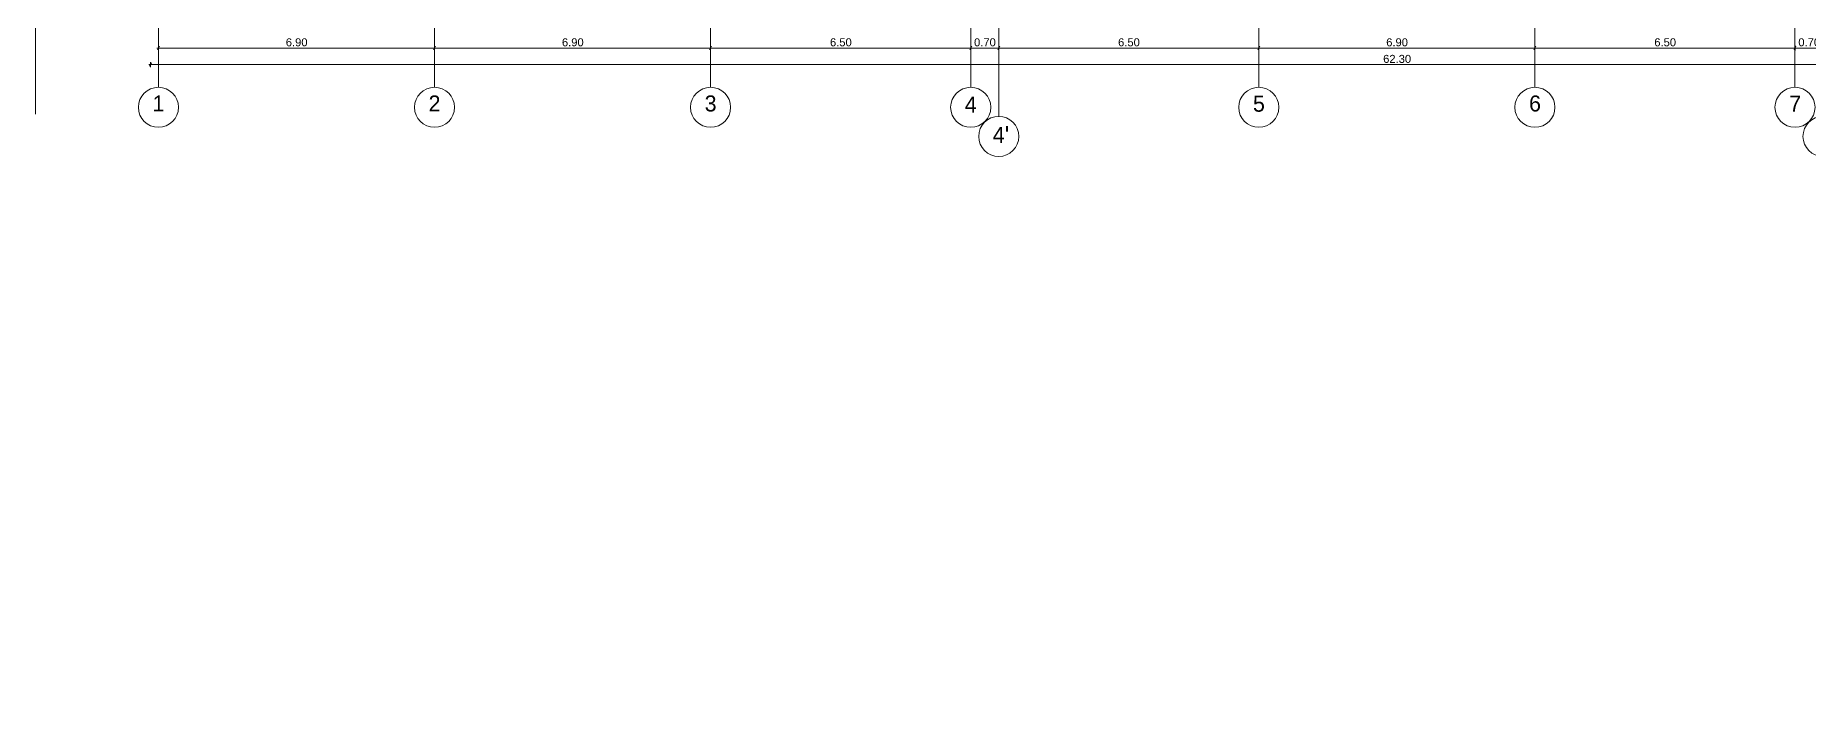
# Model space of a CAD drawing. Header units: millimetres. Extents: x 475206255 to 476720147, y 4620882299 to 4621447368.
# Drawn here: x 475453838 to 475498150, y 4621021188 to 4621038253 of the extents above; entities that cross this region are included whole.
import ezdxf

# ---------------------------------------------------------------- set-up
doc = ezdxf.new("R2010")
doc.units = ezdxf.units.MM
doc.header["$MEASUREMENT"] = 0
for name, color, linetype, lineweight in [('a-iataki_Pen_No__5_Pen_No__5_Pen_No__142', 142, 'Continuous', 0), ('New_Structural - Bearing_Pen_No__1', 1, 'Continuous', 0), ('zoma_Pen_No__142', 142, 'Continuous', 0), ('zoma_Pen_No__5_Pen_No__5_Pen_No__142', 142, 'Continuous', 0)]:
    doc.layers.add(name, color=color, linetype=linetype, lineweight=lineweight)
doc.layers.add('zoma', color=7, linetype='Continuous')
doc.styles.add('GENERATED_STYLE_2', font='arial.ttf')
doc.styles.add('GENERATED_STYLE_4', font='ACADMTAV.TTF')
doc.dimstyles.new('GENERATED_STYLE__3', dxfattribs={"dimtxt": 200, "dimasz": 64.421331, "dimexe": 0.18, "dimexo": 3, "dimgap": 0, "dimtad": 1, "dimtih": 1, "dimtoh": 1, "dimlfac": 0.001, "dimzin": 0, "dimdsep": 46, "dimtxsty": 'GENERATED_STYLE_2', "dimblk": 'ARROWHEAD_2', "dimblk1": 'ARROWHEAD_2', "dimblk2": 'ARROWHEAD_2', "dimcen": 0.09, "dimclrd": 142, "dimclre": 142, "dimclrt": 142, "dimadec": 0, "dimazin": 0, "dimtfac": 1, "dimtdec": 4, "dimtmove": 0, "dimatfit": 3, "dimfxl": 1, "dimtolj": 1, "dimtzin": 0, "dimarcsym": 0})

# ---------------------------------------------------------------- blocks, each defined once
blk = doc.blocks.new('*D1578', base_point=(475826096, 4621095193))
at = {"layer": 'zoma_Pen_No__142', "color": 142, "linetype": 'Continuous', "lineweight": 0, "transparency": 16777216}
for p, q in [((475456670, 4621037523), (475456712, 4621037523)), ((475456736, 4621037565), (475456687, 4621037480)), ((475456712, 4621037459), (475456712, 4621037586)), ((475456712, 4621037523), (475519012, 4621037523)), ((475518987, 4621037480), (475519036, 4621037565)), ((475519012, 4621037459), (475519012, 4621037586)), ((475519012, 4621037523), (475519053, 4621037523))]:
    blk.add_line(p, q, dxfattribs=at)
at = {"layer": 'zoma_Pen_No__142', "color": 142, "lineweight": 0, "transparency": 16777216, "insert": (475487519, 4621037563), "char_height": 200, "attachment_point": 7, "style": 'GENERATED_STYLE_2'}
blk.add_mtext('\\A1;{\\pql;\\fArial|b0|i0|c204|p0;\\W1.000000;62.30}', dxfattribs=at)
blk = doc.blocks.new('ARROWHEAD_2')
at = {"color": 0, "linetype": 'Continuous', "lineweight": 0}
for p, q in [((0, 0), (-1, 0)), ((-0.38, -0.66), (0.38, 0.66))]:
    blk.add_line(p, q, dxfattribs=at)
blk = doc.blocks.new('*D1602', base_point=(475826096, 4621095193))
at = {"layer": 'zoma_Pen_No__142', "color": 142, "linetype": 'Continuous', "lineweight": 0, "transparency": 16777216}
for p, q in [((475456870, 4621037938), (475456912, 4621037938)), ((475456936, 4621037981), (475456887, 4621037896)), ((475456912, 4621037875), (475456912, 4621038002)), ((475456912, 4621037938), (475463812, 4621037938)), ((475463836, 4621037981), (475463787, 4621037896)), ((475463812, 4621037875), (475463812, 4621038002))]:
    blk.add_line(p, q, dxfattribs=at)
at = {"layer": 'zoma_Pen_No__142', "color": 142, "lineweight": 0, "transparency": 16777216, "insert": (475460095, 4621037978), "char_height": 200, "attachment_point": 7, "style": 'GENERATED_STYLE_2'}
blk.add_mtext('\\A1;{\\pql;\\fArial|b0|i0|c204|p0;\\W1.000000;6.90}', dxfattribs=at)
blk = doc.blocks.new('*D1603', base_point=(475826096, 4621095193))
at = {"layer": 'zoma_Pen_No__142', "color": 142, "linetype": 'Continuous', "lineweight": 0, "transparency": 16777216}
for p, q in [((475463836, 4621037981), (475463787, 4621037896)), ((475463812, 4621037875), (475463812, 4621038002)), ((475463812, 4621037938), (475470712, 4621037938)), ((475470736, 4621037981), (475470687, 4621037896)), ((475470712, 4621037875), (475470712, 4621038002))]:
    blk.add_line(p, q, dxfattribs=at)
at = {"layer": 'zoma_Pen_No__142', "color": 142, "lineweight": 0, "transparency": 16777216, "insert": (475466995, 4621037978), "char_height": 200, "attachment_point": 7, "style": 'GENERATED_STYLE_2'}
blk.add_mtext('\\A1;{\\pql;\\fArial|b0|i0|c204|p0;\\W1.000000;6.90}', dxfattribs=at)
blk = doc.blocks.new('*D1604', base_point=(475826096, 4621095193))
at = {"layer": 'zoma_Pen_No__142', "color": 142, "linetype": 'Continuous', "lineweight": 0, "transparency": 16777216}
for p, q in [((475470736, 4621037981), (475470687, 4621037896)), ((475470712, 4621037875), (475470712, 4621038002)), ((475470712, 4621037938), (475477212, 4621037938)), ((475477236, 4621037981), (475477187, 4621037896)), ((475477212, 4621037875), (475477212, 4621038002))]:
    blk.add_line(p, q, dxfattribs=at)
at = {"layer": 'zoma_Pen_No__142', "color": 142, "lineweight": 0, "transparency": 16777216, "insert": (475473695, 4621037978), "char_height": 200, "attachment_point": 7, "style": 'GENERATED_STYLE_2'}
blk.add_mtext('\\A1;{\\pql;\\fArial|b0|i0|c204|p0;\\W1.000000;6.50}', dxfattribs=at)
blk = doc.blocks.new('*D1605', base_point=(475826096, 4621095193))
at = {"layer": 'zoma_Pen_No__142', "color": 142, "linetype": 'Continuous', "lineweight": 0, "transparency": 16777216}
for p, q in [((475477236, 4621037981), (475477187, 4621037896)), ((475477212, 4621037875), (475477212, 4621038002)), ((475477212, 4621037938), (475477912, 4621037938)), ((475477936, 4621037981), (475477887, 4621037896)), ((475477912, 4621037875), (475477912, 4621038002))]:
    blk.add_line(p, q, dxfattribs=at)
at = {"layer": 'zoma_Pen_No__142', "color": 142, "lineweight": 0, "transparency": 16777216, "insert": (475477295, 4621037978), "char_height": 200, "attachment_point": 7, "style": 'GENERATED_STYLE_2'}
blk.add_mtext('\\A1;{\\pql;\\fArial|b0|i0|c204|p0;\\W1.000000;0.70}', dxfattribs=at)
blk = doc.blocks.new('*D1606', base_point=(475826096, 4621095193))
at = {"layer": 'zoma_Pen_No__142', "color": 142, "linetype": 'Continuous', "lineweight": 0, "transparency": 16777216}
for p, q in [((475477936, 4621037981), (475477887, 4621037896)), ((475477912, 4621037875), (475477912, 4621038002)), ((475477912, 4621037938), (475484412, 4621037938)), ((475484436, 4621037981), (475484387, 4621037896)), ((475484412, 4621037875), (475484412, 4621038002))]:
    blk.add_line(p, q, dxfattribs=at)
at = {"layer": 'zoma_Pen_No__142', "color": 142, "lineweight": 0, "transparency": 16777216, "insert": (475480895, 4621037978), "char_height": 200, "attachment_point": 7, "style": 'GENERATED_STYLE_2'}
blk.add_mtext('\\A1;{\\pql;\\fArial|b0|i0|c204|p0;\\W1.000000;6.50}', dxfattribs=at)
blk = doc.blocks.new('*D1607', base_point=(475826096, 4621095193))
at = {"layer": 'zoma_Pen_No__142', "color": 142, "linetype": 'Continuous', "lineweight": 0, "transparency": 16777216}
for p, q in [((475484436, 4621037981), (475484387, 4621037896)), ((475484412, 4621037875), (475484412, 4621038002)), ((475484412, 4621037938), (475491312, 4621037938)), ((475491336, 4621037981), (475491287, 4621037896)), ((475491312, 4621037875), (475491312, 4621038002))]:
    blk.add_line(p, q, dxfattribs=at)
at = {"layer": 'zoma_Pen_No__142', "color": 142, "lineweight": 0, "transparency": 16777216, "insert": (475487595, 4621037978), "char_height": 200, "attachment_point": 7, "style": 'GENERATED_STYLE_2'}
blk.add_mtext('\\A1;{\\pql;\\fArial|b0|i0|c204|p0;\\W1.000000;6.90}', dxfattribs=at)
blk = doc.blocks.new('*D1608', base_point=(475826096, 4621095193))
at = {"layer": 'zoma_Pen_No__142', "color": 142, "linetype": 'Continuous', "lineweight": 0, "transparency": 16777216}
for p, q in [((475491336, 4621037981), (475491287, 4621037896)), ((475491312, 4621037875), (475491312, 4621038002)), ((475491312, 4621037938), (475497812, 4621037938)), ((475497836, 4621037981), (475497787, 4621037896)), ((475497812, 4621037875), (475497812, 4621038002))]:
    blk.add_line(p, q, dxfattribs=at)
at = {"layer": 'zoma_Pen_No__142', "color": 142, "lineweight": 0, "transparency": 16777216, "insert": (475494295, 4621037978), "char_height": 200, "attachment_point": 7, "style": 'GENERATED_STYLE_2'}
blk.add_mtext('\\A1;{\\pql;\\fArial|b0|i0|c204|p0;\\W1.000000;6.50}', dxfattribs=at)
blk = doc.blocks.new('*D1609', base_point=(475826096, 4621095193))
at = {"layer": 'zoma_Pen_No__142', "color": 142, "linetype": 'Continuous', "lineweight": 0, "transparency": 16777216}
for p, q in [((475497836, 4621037981), (475497787, 4621037896)), ((475497812, 4621037875), (475497812, 4621038002)), ((475497812, 4621037938), (475498512, 4621037938)), ((475498536, 4621037981), (475498487, 4621037896)), ((475498512, 4621037875), (475498512, 4621038002))]:
    blk.add_line(p, q, dxfattribs=at)
at = {"layer": 'zoma_Pen_No__142', "color": 142, "lineweight": 0, "transparency": 16777216, "insert": (475497895, 4621037978), "char_height": 200, "attachment_point": 7, "style": 'GENERATED_STYLE_2'}
blk.add_mtext('\\A1;{\\pql;\\fArial|b0|i0|c204|p0;\\W1.000000;0.70}', dxfattribs=at)

msp = doc.modelspace()

# ---------------------------------------------------------------- linework, layer by layer
at = {"layer": 'New_Structural - Bearing_Pen_No__1', "color": 1, "linetype": 'Continuous', "lineweight": 0}
msp.add_line((475453838.494, 4621063013.787), (475453838.494, 4621036282.461), dxfattribs=at)
at = {"layer": 'zoma_Pen_No__5_Pen_No__5_Pen_No__142', "color": 142, "linetype": 'Continuous', "lineweight": 0}
for p, q in [((475456911.727, 4621043422.162), (475456911.727, 4621036955.806)), ((475463811.358, 4621043422.162), (475463811.358, 4621036955.807)), ((475470711.358, 4621043422.162), (475470711.358, 4621036955.807)), ((475477211.58, 4621043422.162), (475477211.58, 4621036955.807)), ((475477911.553, 4621043422.162), (475477911.553, 4621036227.547)), ((475484411.394, 4621043422.162), (475484411.394, 4621036955.807)), ((475491311.394, 4621043422.162), (475491311.394, 4621036955.807)), ((475497811.214, 4621043422.162), (475497811.214, 4621036955.806))]:
    msp.add_line(p, q, dxfattribs=at)
for centre in [(475456911.358, 4621036454.691), (475463811.358, 4621036454.691), (475470711.358, 4621036454.691), (475477211.58, 4621036454.691), (475484411.394, 4621036454.691), (475491311.58, 4621036454.691), (475497811.77, 4621036454.691), (475477911.553, 4621035726.432), (475498511.58, 4621035726.432)]:
    msp.add_circle(centre, 501.115, dxfattribs=at)

# ---------------------------------------------------------------- texts
at = {"layer": 'a-iataki_Pen_No__5_Pen_No__5_Pen_No__142', "color": 142, "linetype": 'Continuous', "lineweight": 0, "char_height": 400, "style": 'GENERATED_STYLE_4'}
for s, insert, attachment_point in [('\\A1;{\\pqr;\\fAcadMtavr|b0|i0|c0|p0;\\W1.000000;1}', (475457060.467, 4621036750.81), 3), ('\\A1;{\\pqr;\\fAcadMtavr|b0|i0|c0|p0;\\W1.000000;2}', (475463960.097, 4621036750.81), 3), ('\\A1;{\\pqr;\\fAcadMtavr|b0|i0|c0|p0;\\W1.000000;3}', (475470860.097, 4621036750.81), 3), ('\\A1;{\\pql;\\fAcadMtavr|b0|i0|c0|p0;\\W1.000000;4}', (475477062.841, 4621036723.283), 1), ('\\A1;{\\pqr;\\fAcadMtavr|b0|i0|c0|p0;\\W1.000000;5}', (475484563.166, 4621036744.01), 3), ('\\A1;{\\pqr;\\fAcadMtavr|b0|i0|c0|p0;\\W1.000000;6}', (475491463.352, 4621036750.81), 3), ('\\A1;{\\pqr;\\fAcadMtavr|b0|i0|c0|p0;\\W1.000000;7}', (475497963.912, 4621036744.01), 3), ("\\A1;{\\pql;\\fAcadMtavr|b0|i0|c0|p0;\\W1.000000;4\\fArial|b0|i0|c204|p0;\\H1.093750x;\\W1.000000;'}", (475477762.813, 4621035983.595), 1)]:
    msp.add_mtext(s, dxfattribs=dict(at, insert=insert, attachment_point=attachment_point))

# ---------------------------------------------------------------- dimensions: what is measured, and where the dimension line sits
at = {"layer": 'zoma', "color": 142, "linetype": 'Continuous', "lineweight": 0}
for base, p1, p2, picture, middle in [((475519011.727, 4621037522.851), (475456711.727, 4621021188.064), (475519011.727, 4621039727.162), '*D1578', (475487853.554, 4621037662.851)), ((475463811.727, 4621037938.436), (475456911.727, 4621037803.502), (475463811.727, 4621037965.422), '*D1602', (475460353.723, 4621038078.436)), ((475470711.727, 4621037938.436), (475463811.727, 4621037965.422), (475470711.727, 4621038100.356), '*D1603', (475467253.723, 4621038078.436)), ((475477211.727, 4621037938.436), (475470711.727, 4621038100.356), (475477211.727, 4621037522.189), '*D1604', (475473953.723, 4621038078.436)), ((475477911.727, 4621037938.436), (475477211.727, 4621037522.189), (475477911.727, 4621036933.413), '*D1605', (475477553.724, 4621038078.436)), ((475484411.727, 4621037938.436), (475477911.727, 4621036933.413), (475484411.727, 4621037965.422), '*D1606', (475481153.724, 4621038078.436)), ((475491311.727, 4621037938.436), (475484411.727, 4621037965.422), (475491311.727, 4621037938.436), '*D1607', (475487853.723, 4621038078.436)), ((475497811.727, 4621037938.436), (475491311.727, 4621037938.436), (475497811.727, 4621038046.382), '*D1608', (475494553.723, 4621038078.436)), ((475498511.727, 4621037938.436), (475497811.727, 4621038046.382), (475498511.727, 4621038456.848), '*D1609', (475498153.723, 4621038078.436))]:
    dim = msp.add_linear_dim(base=base, p1=p1, p2=p2, dimstyle='GENERATED_STYLE__3', dxfattribs=at)
    dim.commit()
    dim.dimension.update_dxf_attribs({"geometry": picture, "text_midpoint": middle, "dimtype": 160})

doc.saveas('drawing.dxf')
